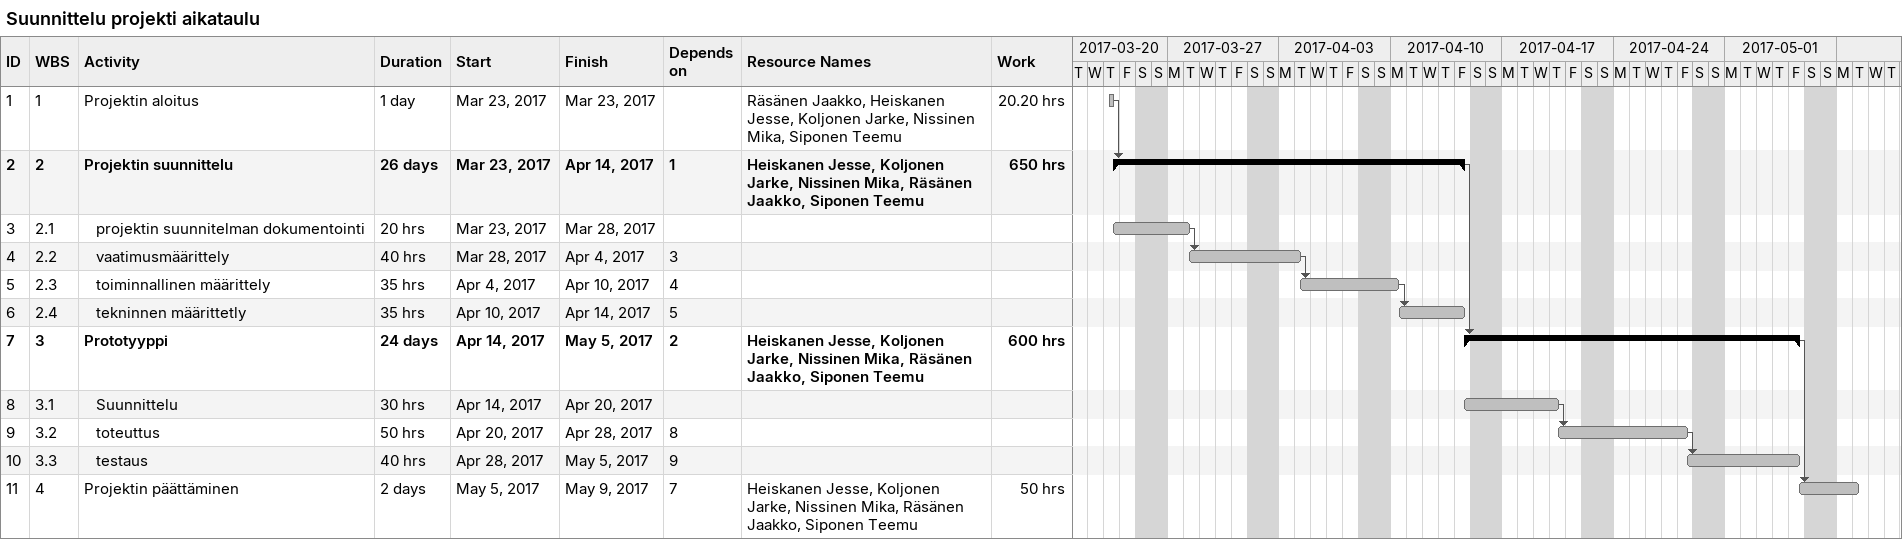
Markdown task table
Suunnittelu projekti aikataulu

| ID | WBS | Task | Duration | Start | Finish | Predecessors | Resources | Work (h) |
|---|---|---|---|---|---|---|---|---|
| 1 | 1 | Projektin aloitus | 1d | 2017-03-23 | 2017-03-23 |  | Räsänen Jaakko, Heiskanen Jesse, Koljonen Jarke, Nissinen Mika, Siponen Teemu | 20.20 |
| 2 | 2 | **Projektin suunnittelu** | 26d | 2017-03-23 | 2017-04-14 | 1 | Heiskanen Jesse, Koljonen Jarke, Nissinen Mika, Räsänen Jaakko, Siponen Teemu | 650 |
| 3 | 2.1 | projektin suunnitelman dokumentointi | 20h | 2017-03-23 | 2017-03-28 |  |  |  |
| 4 | 2.2 | vaatimusmäärittely | 40h | 2017-03-28 | 2017-04-04 | 3 |  |  |
| 5 | 2.3 | toiminnallinen määrittely | 35h | 2017-04-04 | 2017-04-10 | 4 |  |  |
| 6 | 2.4 | tekninnen määrittetly | 35h | 2017-04-10 | 2017-04-14 | 5 |  |  |
| 7 | 3 | **Prototyyppi** | 24d | 2017-04-14 | 2017-05-05 | 2 | Heiskanen Jesse, Koljonen Jarke, Nissinen Mika, Räsänen Jaakko, Siponen Teemu | 600 |
| 8 | 3.1 | Suunnittelu | 30h | 2017-04-14 | 2017-04-20 |  |  |  |
| 9 | 3.2 | toteuttus | 50h | 2017-04-20 | 2017-04-28 | 8 |  |  |
| 10 | 3.3 | testaus | 40h | 2017-04-28 | 2017-05-05 | 9 |  |  |
| 11 | 4 | Projektin päättäminen | 2d | 2017-05-05 | 2017-05-09 | 7 | Heiskanen Jesse, Koljonen Jarke, Nissinen Mika, Räsänen Jaakko, Siponen Teemu | 50 |
